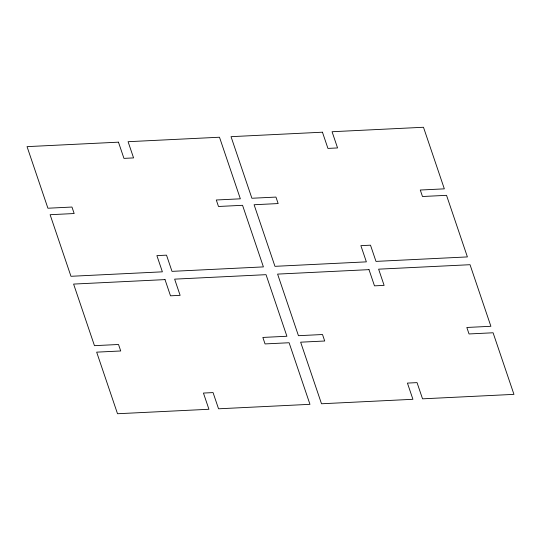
<?xml version="1.0" encoding="UTF-8"?>
<svg xmlns="http://www.w3.org/2000/svg" width="541" height="541" viewBox="0 0 541 541"><rect width="100%" height="100%" fill="white"/><g stroke="black" fill="none" stroke-linecap="round" stroke-linejoin="round"><path stroke-width="0.81" d="M118.459 142.168L27.05 146.638L47.912 208.224L71.967 207.047L74.164 213.533L50.11 214.709L70.966 276.295L162.381 271.832L156.89 255.623L166.513 255.149L171.997 271.359L263.406 266.896L242.551 205.303L218.49 206.479L216.299 199.994L240.353 198.817L219.49 137.231L128.082 141.701L133.573 157.904L123.95 158.378L118.459 142.168M322.45 132.2L231.034 136.67L251.896 198.256L275.951 197.08L278.148 203.565L254.094 204.741L274.956 266.328L366.365 261.858L360.874 245.655L370.497 245.181L375.988 261.391L467.397 256.921L446.535 195.335L422.48 196.511L420.283 190.026L444.337 188.85L423.481 127.263L332.066 131.727L337.557 147.936L327.934 148.41L322.45 132.2M165.012 279.609L73.603 284.079L94.465 345.665L118.52 344.489L120.717 350.974L96.663 352.15L117.519 413.737L208.934 409.273L203.443 393.064L213.066 392.59L218.55 408.8L309.966 404.33L289.104 342.744L265.049 343.92L262.852 337.435L286.906 336.259L266.044 274.672L174.635 279.142L180.126 295.345L170.503 295.819L165.012 279.609M369.003 269.641L277.594 274.104L298.449 335.697L322.51 334.521L324.701 341.006L300.647 342.183L321.51 403.769L412.918 399.299L407.427 383.096L417.05 382.622L422.541 398.832L513.95 394.362L493.088 332.776L469.033 333.953L466.836 327.467L490.89 326.291L470.034 264.705L378.619 269.168L384.11 285.377L374.487 285.851L369.003 269.641"/></g></svg>
